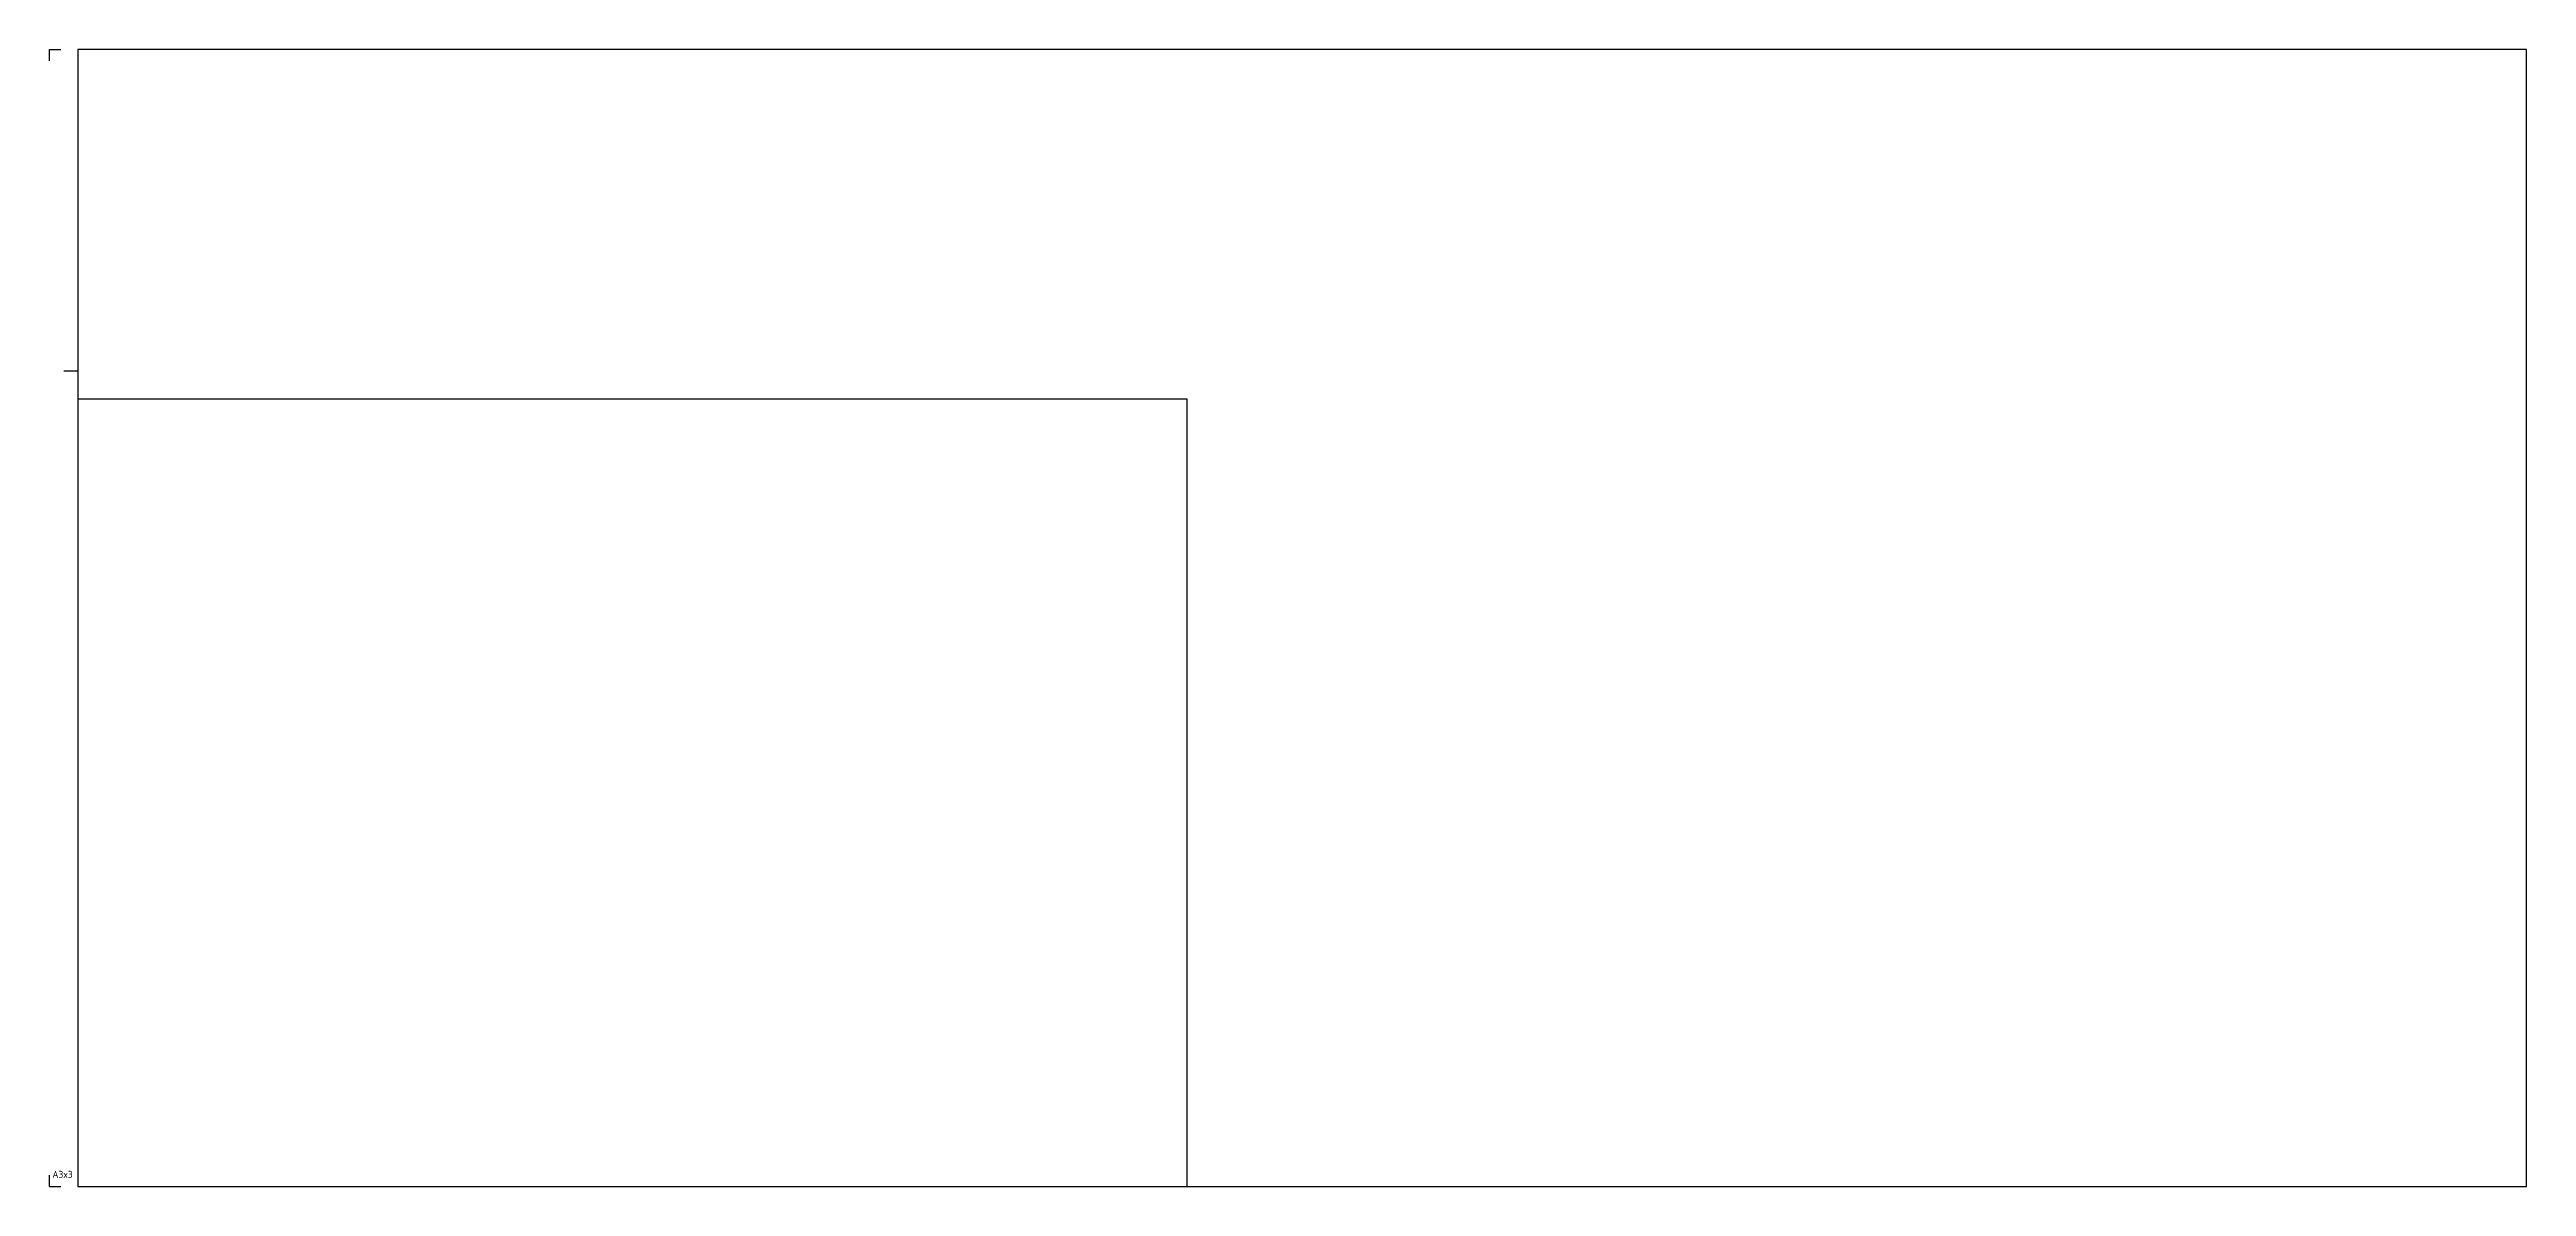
# Paper-space layout 'PDF A3x3' of a CAD drawing. Header units: millimetres. Extents: x -10 to 861, y 0 to 400.
# The model-space entities are those that its viewports show. They can reach past a viewport. Long polylines and large blocks are cut down to what shows.
import ezdxf

# ---------------------------------------------------------------- set-up
doc = ezdxf.new("R2010")
doc.units = ezdxf.units.MM
doc.layers.add('RAMME', color=5, linetype='Continuous')
doc.layers.add('Viewport', color=4, linetype='Continuous')
doc.layers.add('Rammeformat nonplot', color=7, linetype='Continuous', plot=False)
doc.styles.add('ISO25', font='iso3098.shx', dxfattribs={"height": 2.5})

# ---------------------------------------------------------------- blocks, each defined once
blk = doc.blocks.new('*U33')
at = {"color": 4}
for p, q in [((-10, 396), (-10, 400)), ((-10, 400), (-6, 400)), ((-5, 287), (0, 287)), ((-10, 0), (-10, 4)), ((-10, 0), (-6, 0))]:
    blk.add_line(p, q, dxfattribs=at)
blk.add_lwpolyline([(0, 0), (861, 0), (861, 400), (0, 400)], close=True)
at = {"layer": 'Rammeformat nonplot', "style": 'ISO25'}
blk.add_text('A3x3', height=2.5, dxfattribs=at).set_placement((-9, 3))
blk = doc.blocks.new('*U1')
at = {"color": 4}
for p, q in [((-10, 273), (-10, 277)), ((-10, 277), (-6, 277)), ((-10, 0), (-10, 4)), ((-10, 0), (-6, 0))]:
    blk.add_line(p, q, dxfattribs=at)
blk.add_lwpolyline([(0, 0), (390, 0), (390, 277), (0, 277)], close=True)
at = {"layer": 'Rammeformat nonplot', "style": 'ISO25'}
blk.add_text('A3', height=2.5, dxfattribs=at).set_placement((-9, 3))

msp = doc.modelspace()

# ---------------------------------------------------------------- block references
at = {"layer": 'RAMME'}
msp.add_blockref('*U1', (0, 0), dxfattribs=at)

psp = doc.layouts.new('PDF A3x3')

# ---------------------------------------------------------------- block references
at = {"layer": 'RAMME'}
psp.add_blockref('*U33', (0, 0), dxfattribs=at)

# ---------------------------------------------------------------- viewports
at = {"layer": 'Viewport'}
psp.add_viewport(center=(430.5, 200), size=(861, 400), view_center_point=(430.5, 200), view_height=400, dxfattribs=at)

doc.saveas('drawing.dxf')
